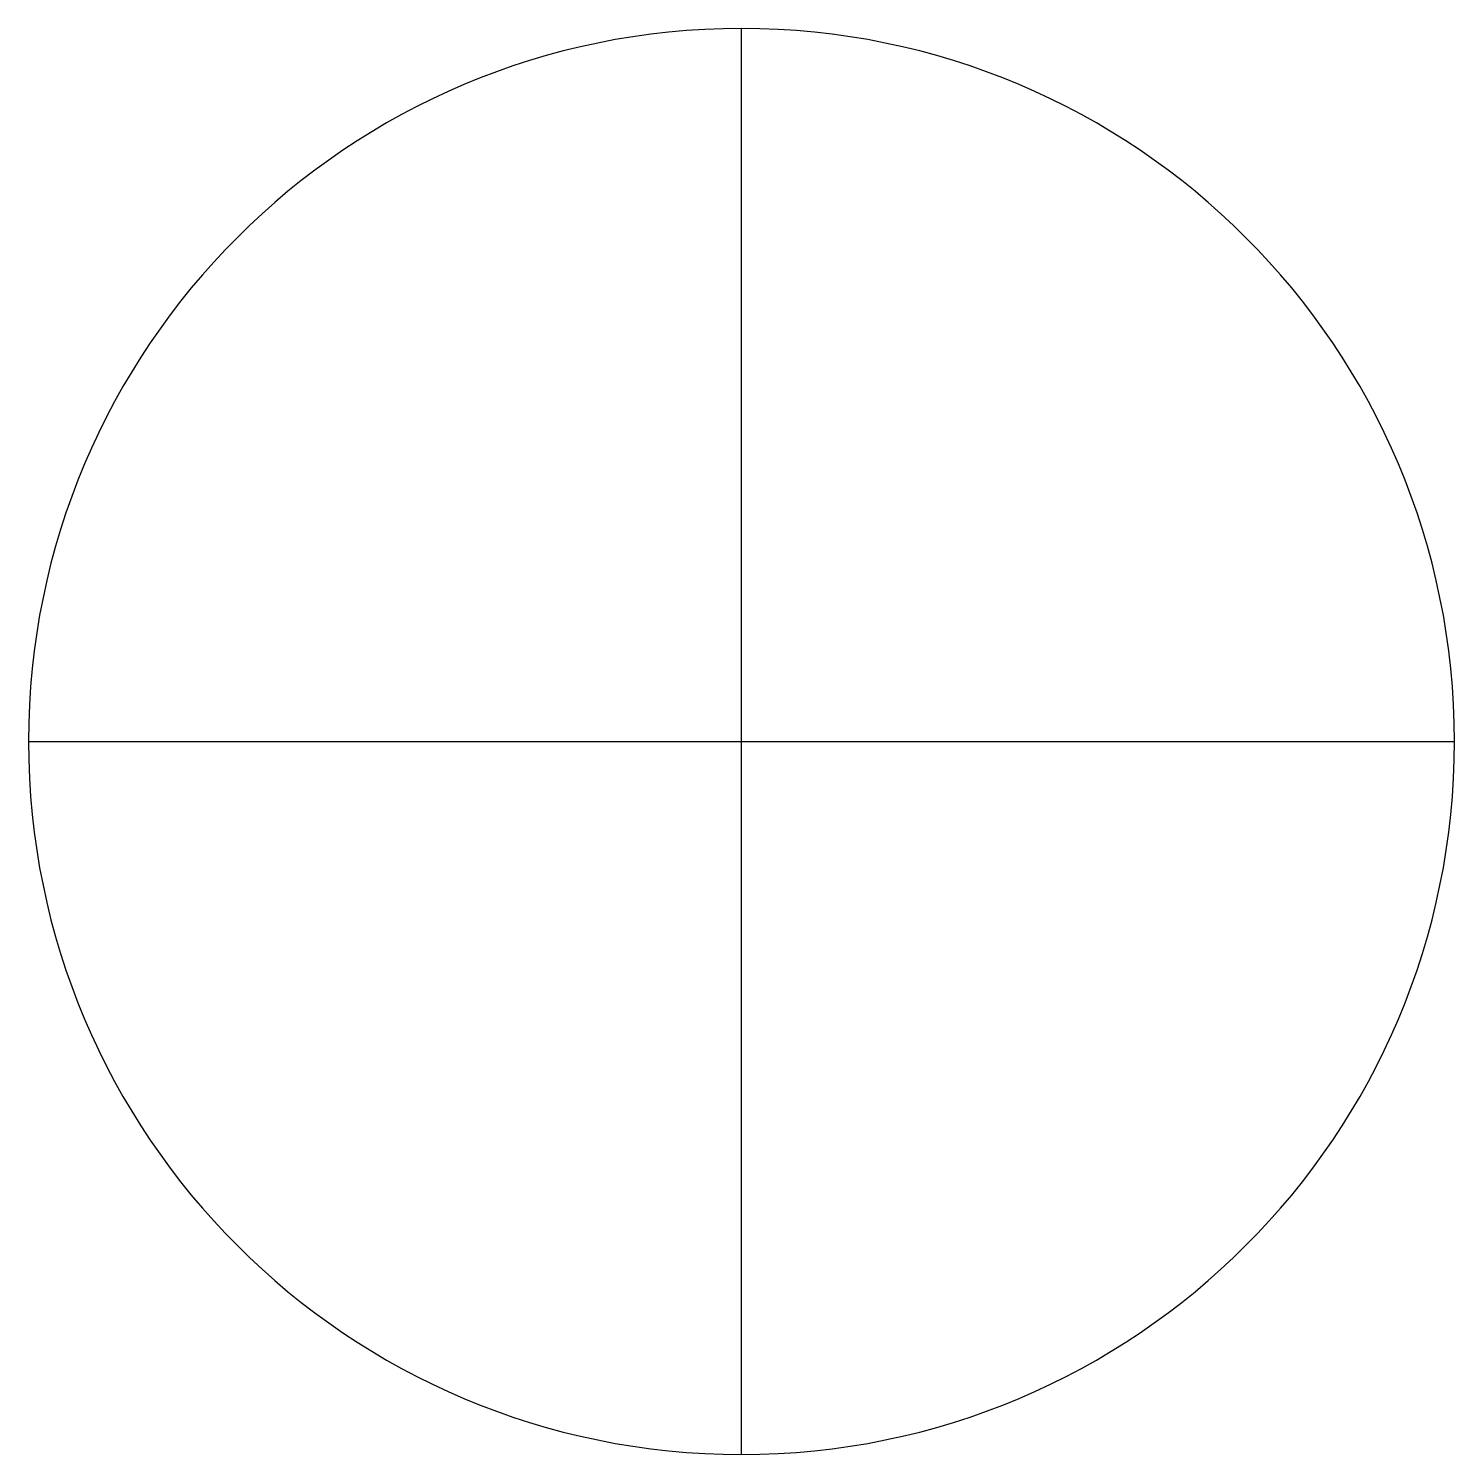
# Model space of a CAD drawing. Extents: x -2.5 to 2.5, y -2.5 to 2.5.
import ezdxf

# ---------------------------------------------------------------- set-up
doc = ezdxf.new("R2010")
doc.units = 0
doc.layers.get('0').update_dxf_attribs({"linetype": 'CONTINUOUS'})

msp = doc.modelspace()

# ---------------------------------------------------------------- linework, layer by layer
at = {"linetype": 'CONTINUOUS'}
for p, q in [((0, -2.5), (0, 2.5)), ((-2.5, 0), (2.5, 0))]:
    msp.add_line(p, q, dxfattribs=at)
for start, end in [(0, 180), (180, 0)]:
    msp.add_arc((0, 0), 2.5, start, end, dxfattribs=at)

doc.saveas('drawing.dxf')
